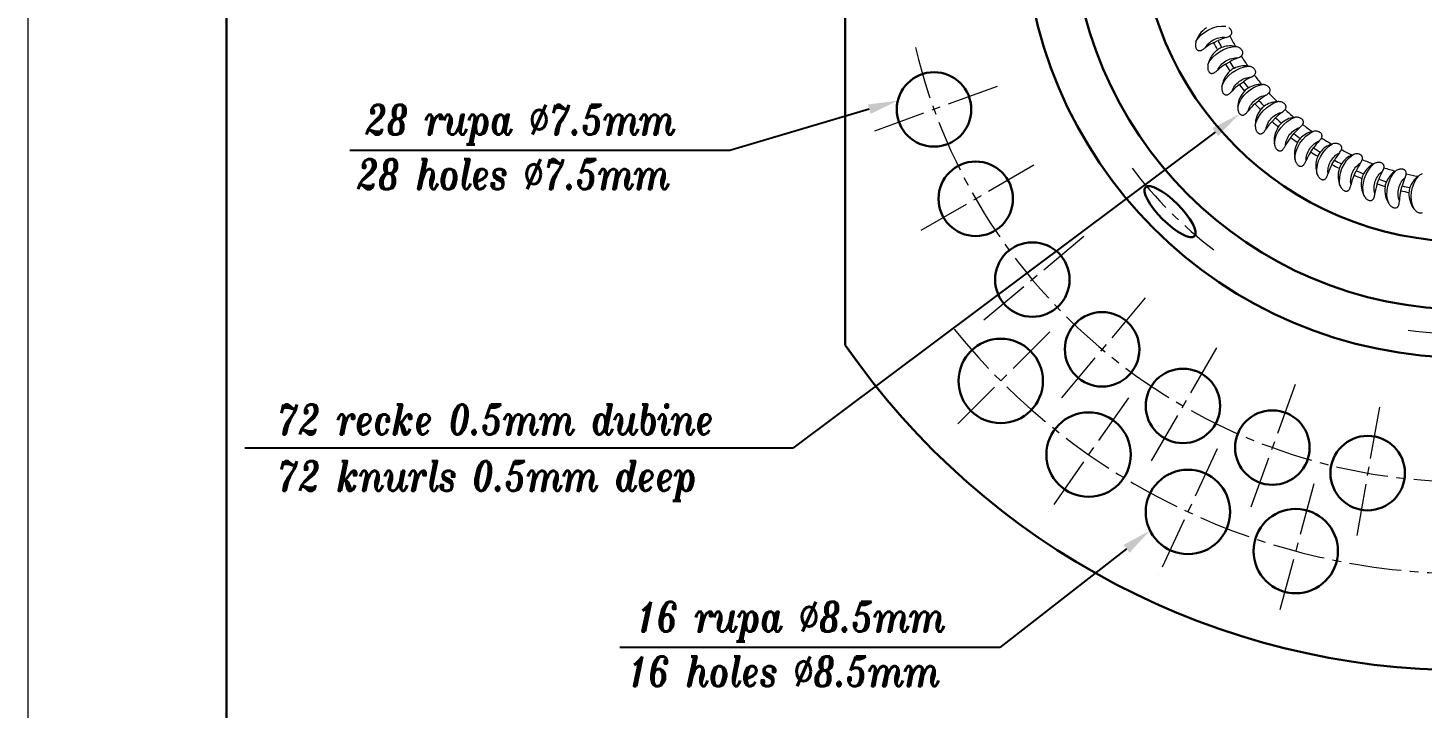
# Model space of a CAD drawing. Extents: x 89 to 596, y -47 to 440.
# Drawn here: x 89 to 229.4, y 122.4 to 190.9 of the extents above; entities that cross this region are included whole.
import ezdxf
from ezdxf import colors
from ezdxf.entities.mleader import LeaderData, LeaderLine
from ezdxf.math import Vec2, Vec3

# ---------------------------------------------------------------- set-up
doc = ezdxf.new("R2010")
doc.units = 0
doc.header["$LTSCALE"] = 7
doc.header["$MEASUREMENT"] = 0
doc.linetypes.add('CENTER2', pattern=[1.125, 0.75, -0.125, 0.125, -0.125])
doc.layers.get('0').update_dxf_attribs({"linetype": 'CONTINUOUS', "lineweight": 15})
for name, color, linetype, lineweight in [('1', 1, 'CENTER2', 15), ('3', 3, 'CONTINUOUS', 30), ('8', 252, 'CONTINUOUS', 15), ('ENGLISH', 252, 'CONTINUOUS', 18)]:
    doc.layers.add(name, color=color, linetype=linetype, lineweight=lineweight)
doc.styles.add('ITALICT', font='ITALICT.shx', dxfattribs={"width": 0.8, "height": 3})
doc.styles.get("Standard").update_dxf_attribs({"font": 'isocp.shx', "height": 3})

msp = doc.modelspace()

# ---------------------------------------------------------------- linework, layer by layer
msp.add_line((89.007, 440.033), (89.007, 20.033))
at = {"layer": '1'}
for p, q in [((186.588, 185.011), (173.902, 180.394)), ((190.29, 177.072), (178.598, 170.322)), ((195.314, 169.897), (184.972, 161.22)), ((201.507, 163.704), (192.83, 153.362)), ((191.911, 160.301), (182.012, 150.402)), ((208.682, 158.68), (201.932, 146.988)), ((216.621, 154.978), (212.004, 142.292)), ((199.823, 153.663), (191.793, 142.194)), ((225.082, 152.711), (222.737, 139.416)), ((208.767, 148.499), (202.851, 135.81)), ((218.472, 144.966), (214.849, 131.443))]:
    msp.add_line(p, q, dxfattribs=at)
for radius, start, end in [(57, 193.46273, 347.32974), (42.14, 217.06668, 232.93332), (66.25, 218.94329, 321.05671), (42.14, 262.06668, 277.93332)]:
    msp.add_arc((233.807, 202.197), radius, start, end, dxfattribs=at)
at = {"layer": '3'}
for p, q in [((109.007, 435.033), (109.007, 25.033)), ((171.307, 245.438), (171.307, 158.957))]:
    msp.add_line(p, q, dxfattribs=at)
for centre, radius in [((233.807, 202.197), 44.5), ((233.807, 202.197), 39.65), ((233.807, 202.197), 32.825), ((180.245, 182.702), 3.75), ((184.444, 173.697), 3.75), ((190.143, 165.558), 3.75), ((197.169, 158.533), 3.75), ((186.962, 155.351), 4.25), ((205.307, 152.834), 3.75), ((195.808, 147.928), 4.25), ((214.312, 148.635), 3.75), ((223.91, 146.063), 3.75), ((205.809, 142.154), 4.25), ((216.661, 138.205), 4.25)]:
    msp.add_circle(centre, radius, dxfattribs=at)
msp.add_arc((233.807, 202.197), 76, 214.67741, 325.32259, dxfattribs=at)
msp.add_ellipse((204.01, 172.4), major_axis=(-2.475, 2.475), ratio=0.3040045, dxfattribs=at)
at = {"layer": '8', "ltscale": 0.012506}
for p, q in [((208.384, 189.425), (208.837, 189.636)), ((209.594, 187.258), (210.027, 187.508)), ((220.308, 177.152), (220.558, 177.586)), ((224.862, 175.189), (225.033, 175.659))]:
    msp.add_line(p, q, dxfattribs=at)
at = {"layer": '8', "ltscale": 0.002558}
for p, q in [((210.595, 189.047), (210.695, 189.023)), ((211.83, 187.074), (211.931, 187.059)), ((213.232, 185.216), (213.334, 185.21)), ((218.328, 180.469), (218.428, 180.49)), ((224.479, 177.203), (224.57, 177.249))]:
    msp.add_line(p, q, dxfattribs=at)
at = {"layer": '8', "ltscale": 0.012505}
for p, q in [((210.988, 185.204), (211.398, 185.491)), ((212.556, 183.28), (212.939, 183.602)), ((214.286, 181.5), (214.639, 181.853)), ((216.164, 179.877), (216.485, 180.26)), ((218.176, 178.424), (218.463, 178.834)), ((222.542, 176.071), (222.753, 176.525)), ((227.25, 174.512), (227.379, 174.995))]:
    msp.add_line(p, q, dxfattribs=at)
at = {"layer": '8', "ltscale": 0.002557}
for p, q in [((214.79, 183.487), (214.892, 183.49)), ((216.493, 181.901), (216.595, 181.913)), ((220.28, 179.203), (220.378, 179.232)), ((226.693, 176.485), (226.78, 176.539)), ((228.961, 175.963), (229.043, 176.024))]:
    msp.add_line(p, q, dxfattribs=at)
at = {"layer": '8', "ltscale": 0.002556}
msp.add_line((222.336, 178.111), (222.431, 178.149), dxfattribs=at)
at = {"layer": '8'}
for points in [[(210.027, 190.105), (210.071, 190.137), (210.108, 190.169), (210.137, 190.201), (210.16, 190.232), (210.186, 190.276), (210.204, 190.317), (210.215, 190.355), (210.221, 190.383), (210.225, 190.41), (210.226, 190.462), (210.224, 190.491), (210.22, 190.519), (210.207, 190.573), (210.188, 190.624), (210.165, 190.673), (210.148, 190.704), (210.128, 190.734), (210.083, 190.792), (210.032, 190.848), (209.979, 190.895), (209.922, 190.939)], [(206.619, 189.535), (206.595, 189.441), (206.577, 189.344), (206.57, 189.294), (206.566, 189.244), (206.564, 189.197), (206.564, 189.149), (206.568, 189.084), (206.577, 189.019), (206.591, 188.956), (206.61, 188.894), (206.636, 188.836), (206.651, 188.808), (206.668, 188.781), (206.698, 188.743), (206.732, 188.708), (206.77, 188.679), (206.81, 188.656), (206.854, 188.638), (206.88, 188.631), (206.908, 188.626), (206.936, 188.623), (206.964, 188.622), (207.019, 188.626), (207.074, 188.636), (207.128, 188.652), (207.168, 188.667), (207.207, 188.684), (207.258, 188.711), (207.308, 188.74), (207.367, 188.777), (207.424, 188.817), (207.485, 188.862), (207.546, 188.909)], [(211.172, 188.078), (211.213, 188.114), (211.246, 188.149), (211.272, 188.184), (211.293, 188.216), (211.315, 188.262), (211.329, 188.305), (211.337, 188.344), (211.341, 188.372), (211.342, 188.4), (211.338, 188.452), (211.334, 188.48), (211.327, 188.508), (211.31, 188.56), (211.287, 188.61), (211.26, 188.656), (211.239, 188.685), (211.217, 188.714), (211.168, 188.768), (211.111, 188.819), (211.055, 188.861), (210.994, 188.9), (210.927, 188.936), (210.856, 188.969), (210.778, 188.998), (210.695, 189.023)], [(207.826, 187.214), (207.81, 187.117), (207.801, 187.02), (207.799, 186.969), (207.799, 186.919), (207.801, 186.872), (207.805, 186.825), (207.815, 186.76), (207.829, 186.696), (207.848, 186.634), (207.873, 186.575), (207.904, 186.518), (207.922, 186.492), (207.941, 186.467), (207.974, 186.431), (208.011, 186.4), (208.051, 186.374), (208.093, 186.354), (208.138, 186.341), (208.165, 186.336), (208.193, 186.333), (208.221, 186.332), (208.249, 186.334), (208.304, 186.343), (208.358, 186.358), (208.41, 186.378), (208.448, 186.397), (208.485, 186.417), (208.535, 186.448), (208.582, 186.481), (208.637, 186.524), (208.691, 186.568), (208.748, 186.619), (208.804, 186.671)], [(212.488, 186.159), (212.526, 186.198), (212.556, 186.236), (212.58, 186.273), (212.597, 186.307), (212.615, 186.355), (212.625, 186.398), (212.63, 186.439), (212.631, 186.467), (212.63, 186.494), (212.622, 186.546), (212.615, 186.574), (212.606, 186.601), (212.584, 186.652), (212.557, 186.699), (212.526, 186.742), (212.503, 186.77), (212.478, 186.796), (212.424, 186.846), (212.364, 186.892), (212.304, 186.929), (212.24, 186.963), (212.17, 186.993), (212.096, 187.019), (212.016, 187.041), (211.931, 187.059)], [(209.231, 185.006), (209.223, 184.909), (209.222, 184.811), (209.225, 184.76), (209.229, 184.71), (209.236, 184.663), (209.244, 184.617), (209.259, 184.553), (209.279, 184.491), (209.304, 184.431), (209.334, 184.374), (209.369, 184.32), (209.389, 184.296), (209.41, 184.272), (209.447, 184.24), (209.486, 184.212), (209.528, 184.189), (209.572, 184.173), (209.618, 184.164), (209.645, 184.161), (209.673, 184.161), (209.701, 184.163), (209.729, 184.167), (209.783, 184.18), (209.835, 184.2), (209.885, 184.225), (209.922, 184.247), (209.957, 184.271), (210.003, 184.305), (210.048, 184.342), (210.099, 184.39), (210.149, 184.439), (210.201, 184.494), (210.252, 184.55)], [(213.967, 184.362), (214.002, 184.404), (214.028, 184.445), (214.048, 184.483), (214.063, 184.519), (214.076, 184.568), (214.083, 184.612), (214.084, 184.653), (214.083, 184.681), (214.079, 184.708), (214.067, 184.759), (214.057, 184.786), (214.046, 184.812), (214.019, 184.861), (213.989, 184.905), (213.954, 184.946), (213.929, 184.972), (213.902, 184.996), (213.844, 185.041), (213.779, 185.081), (213.717, 185.113), (213.649, 185.141), (213.578, 185.165), (213.501, 185.184), (213.42, 185.2), (213.334, 185.21)], [(210.823, 182.93), (210.824, 182.832), (210.831, 182.734), (210.838, 182.684), (210.847, 182.635), (210.857, 182.588), (210.87, 182.543), (210.89, 182.481), (210.915, 182.421), (210.945, 182.363), (210.98, 182.309), (211.02, 182.259), (211.042, 182.236), (211.066, 182.214), (211.104, 182.185), (211.146, 182.16), (211.19, 182.142), (211.235, 182.13), (211.281, 182.124), (211.309, 182.124), (211.337, 182.126), (211.365, 182.13), (211.392, 182.137), (211.445, 182.155), (211.495, 182.179), (211.543, 182.208), (211.577, 182.233), (211.61, 182.26), (211.653, 182.299), (211.694, 182.34), (211.741, 182.391), (211.786, 182.444), (211.834, 182.504), (211.88, 182.565)], [(215.597, 182.701), (215.628, 182.746), (215.651, 182.789), (215.667, 182.829), (215.679, 182.865), (215.688, 182.916), (215.691, 182.96), (215.688, 183.001), (215.684, 183.029), (215.678, 183.055), (215.662, 183.105), (215.65, 183.131), (215.636, 183.156), (215.606, 183.202), (215.571, 183.244), (215.533, 183.282), (215.506, 183.305), (215.477, 183.327), (215.415, 183.366), (215.347, 183.4), (215.282, 183.427), (215.213, 183.449), (215.139, 183.466), (215.061, 183.479), (214.979, 183.487), (214.892, 183.49)], [(217.366, 181.188), (217.392, 181.235), (217.411, 181.28), (217.424, 181.321), (217.433, 181.359), (217.438, 181.41), (217.436, 181.454), (217.43, 181.494), (217.424, 181.522), (217.416, 181.548), (217.395, 181.596), (217.38, 181.621), (217.365, 181.645), (217.331, 181.688), (217.292, 181.727), (217.251, 181.761), (217.222, 181.782), (217.191, 181.801), (217.126, 181.835), (217.056, 181.863), (216.988, 181.884), (216.917, 181.9), (216.843, 181.911), (216.764, 181.917), (216.681, 181.918), (216.595, 181.913)], [(212.59, 181), (212.599, 180.903), (212.615, 180.806), (212.626, 180.757), (212.639, 180.708), (212.654, 180.663), (212.67, 180.618), (212.696, 180.559), (212.726, 180.501), (212.761, 180.446), (212.8, 180.395), (212.845, 180.348), (212.869, 180.327), (212.894, 180.308), (212.935, 180.282), (212.979, 180.261), (213.024, 180.247), (213.07, 180.239), (213.117, 180.237), (213.144, 180.239), (213.172, 180.244), (213.199, 180.251), (213.226, 180.26), (213.277, 180.282), (213.325, 180.311), (213.37, 180.344), (213.402, 180.372), (213.432, 180.401), (213.472, 180.444), (213.509, 180.488), (213.552, 180.543), (213.592, 180.6), (213.634, 180.664), (213.674, 180.728)], [(219.26, 179.835), (219.282, 179.884), (219.297, 179.931), (219.306, 179.973), (219.311, 180.011), (219.312, 180.062), (219.306, 180.107), (219.297, 180.146), (219.288, 180.173), (219.278, 180.198), (219.253, 180.244), (219.236, 180.268), (219.219, 180.29), (219.181, 180.33), (219.139, 180.365), (219.095, 180.396), (219.064, 180.414), (219.032, 180.43), (218.964, 180.458), (218.892, 180.48), (218.823, 180.495), (218.751, 180.505), (218.675, 180.509), (218.597, 180.508), (218.514, 180.502), (218.428, 180.49)], [(214.518, 179.231), (214.535, 179.135), (214.56, 179.04), (214.575, 178.992), (214.593, 178.945), (214.611, 178.901), (214.631, 178.858), (214.662, 178.801), (214.697, 178.746), (214.737, 178.694), (214.781, 178.647), (214.829, 178.605), (214.854, 178.586), (214.881, 178.569), (214.925, 178.546), (214.97, 178.53), (215.016, 178.519), (215.063, 178.515), (215.109, 178.518), (215.137, 178.522), (215.164, 178.529), (215.19, 178.538), (215.216, 178.549), (215.265, 178.576), (215.31, 178.609), (215.352, 178.646), (215.382, 178.676), (215.41, 178.708), (215.445, 178.754), (215.478, 178.801), (215.516, 178.86), (215.551, 178.92), (215.587, 178.987), (215.622, 179.055)], [(221.264, 178.652), (221.282, 178.703), (221.293, 178.751), (221.298, 178.794), (221.3, 178.832), (221.296, 178.883), (221.287, 178.927), (221.274, 178.965), (221.263, 178.991), (221.25, 179.015), (221.221, 179.059), (221.203, 179.081), (221.184, 179.102), (221.142, 179.139), (221.098, 179.17), (221.051, 179.196), (221.019, 179.212), (220.985, 179.225), (220.915, 179.247), (220.841, 179.263), (220.771, 179.272), (220.699, 179.275), (220.623, 179.273), (220.545, 179.265), (220.463, 179.252), (220.378, 179.232)], [(216.593, 177.637), (216.619, 177.543), (216.651, 177.451), (216.671, 177.404), (216.692, 177.359), (216.714, 177.317), (216.738, 177.276), (216.774, 177.221), (216.814, 177.17), (216.858, 177.122), (216.906, 177.078), (216.957, 177.04), (216.984, 177.024), (217.012, 177.009), (217.058, 176.991), (217.104, 176.978), (217.151, 176.971), (217.198, 176.971), (217.244, 176.978), (217.271, 176.985), (217.297, 176.994), (217.323, 177.006), (217.348, 177.019), (217.394, 177.05), (217.436, 177.086), (217.475, 177.127), (217.502, 177.16), (217.527, 177.194), (217.558, 177.243), (217.587, 177.293), (217.619, 177.355), (217.649, 177.418), (217.68, 177.488), (217.708, 177.558)], [(223.364, 177.648), (223.377, 177.701), (223.384, 177.749), (223.386, 177.792), (223.384, 177.831), (223.376, 177.881), (223.363, 177.924), (223.347, 177.961), (223.333, 177.986), (223.319, 178.009), (223.286, 178.05), (223.266, 178.071), (223.245, 178.089), (223.2, 178.122), (223.153, 178.15), (223.105, 178.172), (223.071, 178.185), (223.036, 178.195), (222.965, 178.211), (222.889, 178.22), (222.819, 178.223), (222.746, 178.22), (222.671, 178.211), (222.594, 178.197), (222.514, 178.176), (222.431, 178.149)], [(225.543, 176.831), (225.552, 176.885), (225.554, 176.934), (225.552, 176.977), (225.547, 177.015), (225.535, 177.065), (225.518, 177.106), (225.499, 177.142), (225.483, 177.165), (225.467, 177.187), (225.431, 177.225), (225.409, 177.244), (225.386, 177.261), (225.339, 177.29), (225.29, 177.313), (225.239, 177.331), (225.205, 177.34), (225.169, 177.348), (225.096, 177.357), (225.021, 177.36), (224.95, 177.356), (224.878, 177.347), (224.804, 177.332), (224.728, 177.311), (224.65, 177.283), (224.57, 177.249)], [(218.799, 176.231), (218.833, 176.139), (218.874, 176.05), (218.897, 176.005), (218.922, 175.961), (218.948, 175.922), (218.975, 175.883), (219.016, 175.832), (219.06, 175.784), (219.108, 175.74), (219.159, 175.701), (219.214, 175.667), (219.242, 175.653), (219.272, 175.641), (219.318, 175.627), (219.366, 175.618), (219.413, 175.616), (219.46, 175.62), (219.505, 175.63), (219.532, 175.64), (219.557, 175.651), (219.582, 175.665), (219.605, 175.68), (219.648, 175.715), (219.687, 175.755), (219.722, 175.799), (219.746, 175.834), (219.768, 175.871), (219.795, 175.922), (219.82, 175.974), (219.846, 176.039), (219.87, 176.104), (219.894, 176.176), (219.917, 176.249)], [(227.785, 176.208), (227.789, 176.262), (227.788, 176.311), (227.782, 176.354), (227.773, 176.391), (227.756, 176.439), (227.736, 176.479), (227.714, 176.513), (227.697, 176.535), (227.678, 176.555), (227.639, 176.59), (227.615, 176.606), (227.591, 176.621), (227.542, 176.646), (227.491, 176.665), (227.439, 176.679), (227.404, 176.685), (227.368, 176.689), (227.295, 176.693), (227.219, 176.689), (227.149, 176.679), (227.078, 176.663), (227.006, 176.642), (226.932, 176.614), (226.857, 176.58), (226.78, 176.539)], [(229.399, 176.196), (229.329, 176.174), (229.259, 176.146), (229.188, 176.112), (229.116, 176.072), (229.043, 176.024)], [(221.119, 175.021), (221.161, 174.933), (221.209, 174.848), (221.237, 174.805), (221.266, 174.764), (221.295, 174.726), (221.325, 174.69), (221.37, 174.643), (221.418, 174.599), (221.47, 174.559), (221.524, 174.525), (221.582, 174.496), (221.611, 174.485), (221.641, 174.475), (221.689, 174.465), (221.737, 174.46), (221.785, 174.462), (221.831, 174.47), (221.875, 174.485), (221.9, 174.497), (221.925, 174.51), (221.948, 174.526), (221.97, 174.543), (222.01, 174.582), (222.046, 174.625), (222.076, 174.672), (222.097, 174.709), (222.116, 174.747), (222.139, 174.8), (222.158, 174.855), (222.179, 174.921), (222.198, 174.988), (222.215, 175.063), (222.231, 175.137)], [(223.536, 174.019), (223.585, 173.935), (223.641, 173.854), (223.672, 173.814), (223.704, 173.775), (223.736, 173.74), (223.77, 173.707), (223.819, 173.664), (223.871, 173.624), (223.925, 173.589), (223.983, 173.559), (224.042, 173.536), (224.073, 173.527), (224.104, 173.521), (224.152, 173.514), (224.201, 173.514), (224.248, 173.52), (224.293, 173.532), (224.336, 173.55), (224.36, 173.564), (224.383, 173.58), (224.405, 173.598), (224.426, 173.617), (224.462, 173.659), (224.493, 173.705), (224.52, 173.754), (224.537, 173.793), (224.553, 173.833), (224.571, 173.888), (224.586, 173.943), (224.601, 174.012), (224.613, 174.08), (224.624, 174.156), (224.634, 174.231)], [(226.031, 173.231), (226.088, 173.151), (226.15, 173.076), (226.184, 173.038), (226.22, 173.003), (226.255, 172.971), (226.291, 172.941), (226.344, 172.902), (226.399, 172.867), (226.456, 172.837), (226.516, 172.812), (226.578, 172.794), (226.609, 172.788), (226.64, 172.784), (226.689, 172.782), (226.737, 172.786), (226.783, 172.796), (226.828, 172.812), (226.869, 172.834), (226.892, 172.85), (226.913, 172.867), (226.933, 172.887), (226.952, 172.908), (226.985, 172.953), (227.012, 173.001), (227.034, 173.053), (227.048, 173.093), (227.06, 173.134), (227.073, 173.19), (227.083, 173.247), (227.092, 173.317), (227.099, 173.386), (227.103, 173.462), (227.106, 173.538)], [(228.585, 172.663), (228.649, 172.589), (228.717, 172.519), (228.755, 172.485), (228.793, 172.453), (228.831, 172.424), (228.87, 172.397), (228.925, 172.363), (228.983, 172.333), (229.043, 172.308), (229.105, 172.289), (229.168, 172.276), (229.199, 172.273), (229.231, 172.271), (229.28, 172.274), (229.327, 172.282), (229.373, 172.296), (229.415, 172.315)]]:
    msp.add_lwpolyline(points, dxfattribs=at)
for centre, radius, start, end in [((208.837, 188.877), 2.314, 143.7961, 163.4766), ((209.142, 188.642), 2.699, 122.59817, 143.59432), ((211.393, 184.154), 6.049, 106.50932, 114.98822), ((233.807, 202.197), 27.951, 206.70442, 208.3358), ((209.342, 191.23), 1.319, 284.57761, 301.35567), ((233.807, 202.197), 26.678, 206.95436, 209.53268), ((210.182, 185.564), 4.259, 114.97387, 128.24771), ((210.308, 186.627), 2.562, 139.26571, 148.89927), ((210.491, 186.468), 2.805, 127.8408, 139.24949), ((233.807, 202.197), 28.451, 206.67446, 208.35906), ((209.839, 187.313), 1.737, 111.38352, 127.93443), ((210.103, 186.641), 2.46, 97.10878, 111.42293), ((210.096, 186.71), 2.39, 77.93311, 97.13216), ((210.093, 186.752), 2.314, 148.7961, 168.4766), ((211.722, 183.568), 4.259, 119.97387, 133.24771), ((233.807, 202.197), 28.451, 211.67446, 213.35906), ((213.051, 182.269), 6.049, 111.50932, 119.98822), ((233.807, 202.197), 27.951, 211.70442, 213.3358), ((211.227, 185.28), 1.737, 116.38351, 132.93443), ((211.537, 184.673), 2.419, 83.05895, 116.57564), ((210.391, 189.139), 1.319, 289.57761, 306.35567), ((233.807, 202.197), 26.678, 211.95436, 214.53268), ((211.529, 184.744), 2.314, 153.7961, 173.4766), ((211.871, 184.565), 2.699, 132.59817, 153.59432), ((214.866, 180.535), 6.049, 116.50932, 124.98822), ((233.807, 202.197), 27.951, 216.70442, 218.3358), ((211.618, 187.148), 1.319, 294.57761, 311.35567), ((233.807, 202.197), 26.678, 216.95436, 219.53268), ((213.429, 181.714), 4.259, 124.97387, 138.24771), ((213.491, 182.72), 2.699, 137.59817, 158.59432), ((233.807, 202.197), 28.451, 216.67446, 218.35906), ((212.787, 183.377), 1.737, 121.38351, 137.93443), ((213.15, 182.798), 2.419, 88.05895, 121.57564), ((216.826, 178.967), 6.049, 121.50932, 129.98822), ((213.014, 185.271), 1.319, 299.57761, 316.35567), ((233.807, 202.197), 26.678, 221.95436, 224.53268), ((213.135, 182.868), 2.314, 158.7961, 178.4766), ((215.292, 180.016), 4.259, 129.97386, 143.24771), ((233.807, 202.197), 28.451, 221.67446, 223.35906), ((215.266, 181.024), 2.699, 142.59817, 163.59432), ((233.807, 202.197), 27.951, 221.70442, 223.3358), ((214.508, 181.616), 1.737, 126.38351, 142.93443), ((214.919, 181.072), 2.419, 93.05895, 126.57564), ((214.568, 183.524), 1.319, 304.57761, 321.35567), ((233.807, 202.197), 26.678, 226.95436, 229.53268), ((214.899, 181.14), 2.314, 163.7961, 183.4766), ((217.296, 178.487), 4.259, 134.97386, 148.24771), ((233.807, 202.197), 28.451, 226.67446, 228.35906), ((218.916, 177.575), 6.049, 126.50932, 134.98822), ((233.807, 202.197), 27.951, 226.70442, 228.3358), ((216.375, 180.012), 1.737, 131.38351, 147.93443), ((216.832, 179.506), 2.419, 98.05895, 131.57564), ((216.269, 181.918), 1.319, 309.57761, 326.35567), ((233.807, 202.197), 26.678, 231.95436, 234.53268), ((216.806, 179.572), 2.314, 168.7961, 188.4766), ((217.182, 179.488), 2.699, 147.59817, 168.59432), ((219.425, 177.138), 4.259, 139.97386, 153.24771), ((233.807, 202.197), 28.451, 231.67446, 233.35906), ((221.118, 176.371), 6.049, 131.50932, 139.98822), ((233.807, 202.197), 27.951, 231.70442, 233.3358), ((218.375, 178.578), 1.737, 136.38351, 152.93443), ((218.874, 178.113), 2.419, 103.05896, 136.57564), ((218.103, 180.466), 1.319, 314.57762, 331.35567), ((233.807, 202.197), 26.678, 236.95437, 239.53269), ((218.843, 178.177), 2.314, 173.7961, 193.4766), ((219.225, 178.126), 2.699, 152.59817, 173.59432), ((221.664, 175.98), 4.259, 144.97386, 158.24771), ((233.807, 202.197), 28.451, 236.67446, 238.35906), ((223.417, 175.364), 6.049, 136.50932, 144.98822), ((233.807, 202.197), 27.951, 236.70442, 238.3358), ((220.492, 177.322), 1.737, 141.38351, 157.93443), ((221.03, 176.903), 2.419, 108.05896, 141.57564), ((225.796, 174.56), 6.049, 141.50932, 149.98822), ((220.057, 179.18), 1.319, 319.57761, 336.35567), ((233.807, 202.197), 26.678, 241.95436, 244.53269), ((221.378, 176.946), 2.699, 157.59817, 178.59432), ((220.993, 176.964), 2.314, 178.7961, 198.4766), ((223.995, 175.021), 4.259, 149.97386, 163.24771), ((233.807, 202.197), 28.451, 241.67446, 243.35906), ((233.807, 202.197), 27.951, 241.70442, 243.3358), ((222.711, 176.257), 1.737, 146.38351, 162.93443), ((223.283, 175.886), 2.419, 113.05896, 146.57564), ((228.235, 173.967), 6.049, 146.50932, 154.98822), ((222.115, 178.07), 1.319, 324.57762, 341.35566), ((233.807, 202.197), 26.678, 246.95436, 249.53268), ((225.617, 175.068), 2.419, 118.05895, 151.57564), ((223.626, 175.959), 2.699, 162.59817, 183.59432), ((223.241, 175.943), 2.314, 183.7961, 203.4766), ((226.401, 174.27), 4.259, 154.97386, 168.24771), ((233.807, 202.197), 28.451, 246.67446, 248.35906), ((233.807, 202.197), 27.951, 246.70442, 248.3358), ((225.952, 175.171), 2.699, 167.59817, 188.59432), ((225.014, 175.388), 1.737, 151.38351, 167.93443), ((230.717, 173.589), 6.049, 151.50932, 159.98822), ((233.807, 202.197), 27.951, 251.70442, 253.3358), ((224.263, 177.142), 1.319, 329.57762, 346.35566), ((233.807, 202.197), 26.678, 251.95436, 254.53268), ((228.012, 174.458), 2.419, 123.05895, 156.57564), ((233.222, 173.428), 6.049, 156.50932, 164.98822), ((226.483, 176.406), 1.319, 334.57762, 351.35566), ((233.807, 202.197), 26.678, 256.95436, 259.53268), ((230.452, 174.058), 2.419, 128.05895, 161.57564), ((225.569, 175.122), 2.314, 188.7961, 208.4766), ((228.863, 173.73), 4.259, 159.97386, 173.24771), ((233.807, 202.197), 28.451, 251.67445, 253.35907), ((228.337, 174.59), 2.699, 172.59817, 193.59432), ((227.384, 174.724), 1.737, 156.38351, 172.93443), ((231.363, 173.408), 4.259, 164.97386, 178.24771), ((233.807, 202.197), 28.451, 256.67446, 258.35907), ((233.807, 202.197), 27.951, 256.70442, 258.3358), ((230.764, 174.218), 2.699, 177.59817, 198.59432), ((229.803, 174.268), 1.737, 161.38274, 177.93586), ((227.961, 174.507), 2.314, 193.7961, 213.4766), ((230.396, 174.103), 2.314, 198.7961, 218.4766)]:
    msp.add_arc(centre, radius, start, end, dxfattribs=at)
at = {"layer": '8', "extrusion": (0, 0, -1)}
for centre, major_axis, start_param, end_param in [((208.743, 189.222), (-2.22, -1.035), 0.7502808, 2.280722), ((208.982, 188.709), (-1.495, -0.697), 0.7411032, 2.3442891), ((209.969, 187.087), (-2.122, -1.225), 0.7502808, 2.280722), ((210.252, 186.597), (-1.429, -0.825), 0.7411032, 2.3442891), ((211.377, 185.067), (-2.007, -1.405), 0.7502808, 2.280722), ((211.701, 184.603), (-1.352, -0.946), 0.7411032, 2.3442891), ((212.955, 183.177), (-1.877, -1.575), 0.7502808, 2.280722), ((213.319, 182.744), (-1.264, -1.061), 0.7411032, 2.3442891), ((214.692, 181.432), (-1.732, -1.732), 0.7502808, 2.280722), ((215.092, 181.032), (-1.167, -1.167), 0.7411032, 2.3442891), ((216.575, 179.845), (-1.575, -1.877), 0.7502808, 2.280722), ((217.008, 179.481), (-1.061, -1.264), 0.7411032, 2.3442891), ((218.588, 178.428), (-1.405, -2.007), 0.7502808, 2.280722), ((219.052, 178.104), (-0.946, -1.352), 0.7411032, 2.3442891), ((220.718, 177.192), (-1.225, -2.122), 0.7502808, 2.280722), ((221.208, 176.909), (-0.825, -1.429), 0.7411032, 2.3442891), ((222.947, 176.146), (-1.035, -2.22), 0.7502808, 2.280722), ((223.46, 175.907), (-0.697, -1.495), 0.7411032, 2.3442891), ((225.259, 175.299), (-0.838, -2.302), 0.7502808, 2.280722), ((225.79, 175.105), (-0.564, -1.551), 0.7411032, 2.3442891), ((227.636, 174.656), (-0.634, -2.367), 0.7502808, 2.280722), ((228.182, 174.51), (-0.427, -1.594), 0.7411032, 2.3442891), ((230.06, 174.223), (-0.425, -2.413), 0.7502808, 2.280722)]:
    msp.add_ellipse(centre, major_axis=major_axis, ratio=0.7071068, start_param=start_param, end_param=end_param, dxfattribs=at)

# ---------------------------------------------------------------- texts
at = {"style": 'ITALICT', "width": 0.8}
for s, p in [('28 rupa %%C7.5mm', (123.004, 180.166)), ('72 recke 0.5mm dubine', (114.138, 149.967)), ('16 rupa %%C8.5mm', (150.184, 130.094))]:
    msp.add_text(s, height=3, dxfattribs=at).set_placement(p)
at = {"layer": 'ENGLISH', "style": 'ITALICT', "width": 0.8}
for s, p in [('28 holes %%C7.5mm', (122.143, 174.675)), ('72 knurls 0.5mm deep', (114.138, 144.282)), ('16 holes %%C8.5mm', (149.323, 124.603))]:
    msp.add_text(s, height=3, dxfattribs=at).set_placement(p)

# ---------------------------------------------------------------- leaders
ml = msp.add_multileader_mtext('Standard')
ml.set_content('', color=256)
ml.set_leader_properties()
ml.build(insert=Vec2(0, 0))
ml.multileader.update_dxf_attribs({"text_right_attachment_type": 6, "dogleg_length": 0.36, "arrow_head_size": 3})
ctx = ml.context
ctx.base_point, ctx.arrow_head_size, ctx.plane_origin = Vec3(119.436, 180.566), 3, Vec3(193.128, 126.574)
ctx.right_attachment, ctx.text_align_type, ctx.attachment_type = 6, 2, 2
notes = []
notes.append((ctx, [(0, (1, 1, 0), (159.693, 178.566), (-1, 0), 36.257, [(0, [(176.599, 183.58)], 0, [])])]))
ctx.mtext.insert, ctx.mtext.alignment, ctx.mtext.flow_direction = Vec3(121.436, 182.566), 3, 5
ml = msp.add_multileader_mtext('Standard')
ml.set_content('', color=256)
ml.set_leader_properties()
ml.build(insert=Vec2(0, 0))
ml.multileader.update_dxf_attribs({"text_right_attachment_type": 6, "dogleg_length": 53.171, "arrow_head_size": 3})
ctx = ml.context
ctx.base_point, ctx.arrow_head_size, ctx.plane_origin = Vec3(108.845, 148.59), 3, Vec3(199.451, 92.597)
ctx.right_attachment, ctx.text_align_type, ctx.attachment_type = 6, 2, 2
notes.append((ctx, [(0, (1, 1, 0), (166.017, 148.59), (-1, 0), 53.171, [(0, [(210.965, 182.219)], 0, [])])]))
ctx.mtext.insert, ctx.mtext.alignment, ctx.mtext.flow_direction = Vec3(110.845, 148.59), 3, 5
ml = msp.add_multileader_mtext('Standard')
ml.set_content('', color=256)
ml.set_leader_properties()
ml.build(insert=Vec2(0, 0))
ml.multileader.update_dxf_attribs({"text_right_attachment_type": 6, "dogleg_length": 0.36, "arrow_head_size": 3})
ctx = ml.context
ctx.base_point, ctx.arrow_head_size, ctx.plane_origin = Vec3(146.616, 130.494), 3, Vec3(220.308, 76.502)
ctx.right_attachment, ctx.text_align_type, ctx.attachment_type = 6, 2, 2
notes.append((ctx, [(0, (1, 1, 0), (186.873, 128.494), (-1, 0), 36.257, [(0, [(201.994, 140.282)], 0, [])])]))
ctx.mtext.insert, ctx.mtext.alignment, ctx.mtext.flow_direction = Vec3(148.616, 132.494), 3, 5
for ctx, leaders in notes:
    for number, flags, end, landing, length, lines in leaders:
        leader = LeaderData()
        leader.index, (leader.has_last_leader_line, leader.has_dogleg_vector, leader.attachment_direction) = number, flags
        leader.last_leader_point, leader.dogleg_vector, leader.dogleg_length = Vec3(end), Vec3(landing), length
        for number, points, colour, breaks in lines:
            line = LeaderLine()
            line.index, line.vertices, line.color, line.breaks = number, Vec3.list(points), colors.encode_raw_color(colour), breaks
            leader.lines.append(line)
        ctx.leaders.append(leader)

doc.saveas('drawing.dxf')
